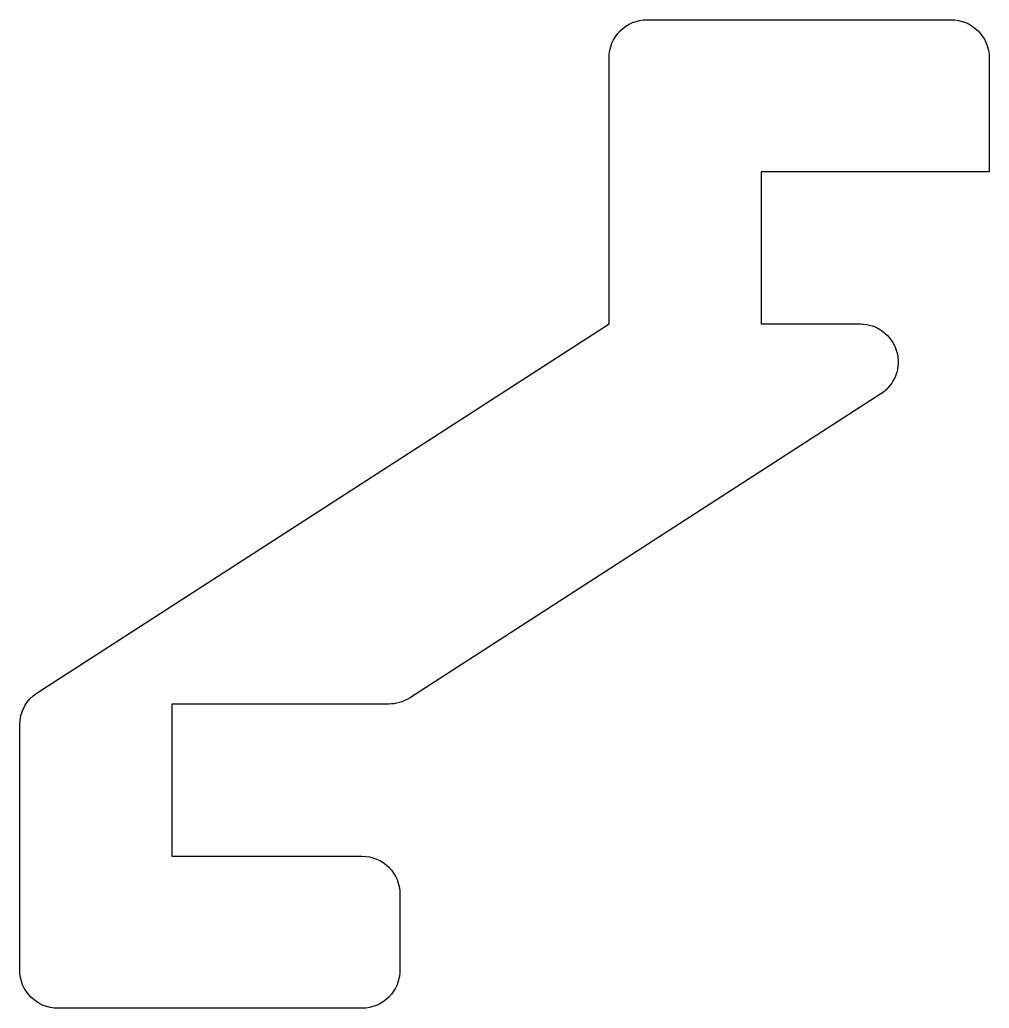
# Model space of a CAD drawing. Header units: millimetres. Extents: x -54.8 to -29.3, y -18.1 to 7.9.
import ezdxf

# ---------------------------------------------------------------- set-up
doc = ezdxf.new("R2010")
doc.units = ezdxf.units.MM
doc.layers.get('0').update_dxf_attribs({"linetype": 'CONTINUOUS'})

msp = doc.modelspace()

# ---------------------------------------------------------------- linework, layer by layer
msp.add_lwpolyline([(-44.521, -9.892, -0.144229), (-45.063, -10.052), (-50.769, -10.052), (-50.769, -14.052), (-45.769, -14.052, -0.414214), (-44.769, -15.052), (-44.769, -17.052, -0.414214), (-45.769, -18.052), (-53.769, -18.052, -0.414214), (-54.769, -17.052), (-54.769, -10.597, -0.254764), (-54.311, -9.757), (-39.269, -0.052), (-39.269, 6.948, -0.414214), (-38.269, 7.948), (-30.269, 7.948, -0.414214), (-29.269, 6.948), (-29.269, 3.948), (-35.269, 3.948), (-35.269, -0.052), (-32.663, -0.052, -0.747901), (-32.121, -1.892)], format="xyb", close=True)

doc.saveas('drawing.dxf')
